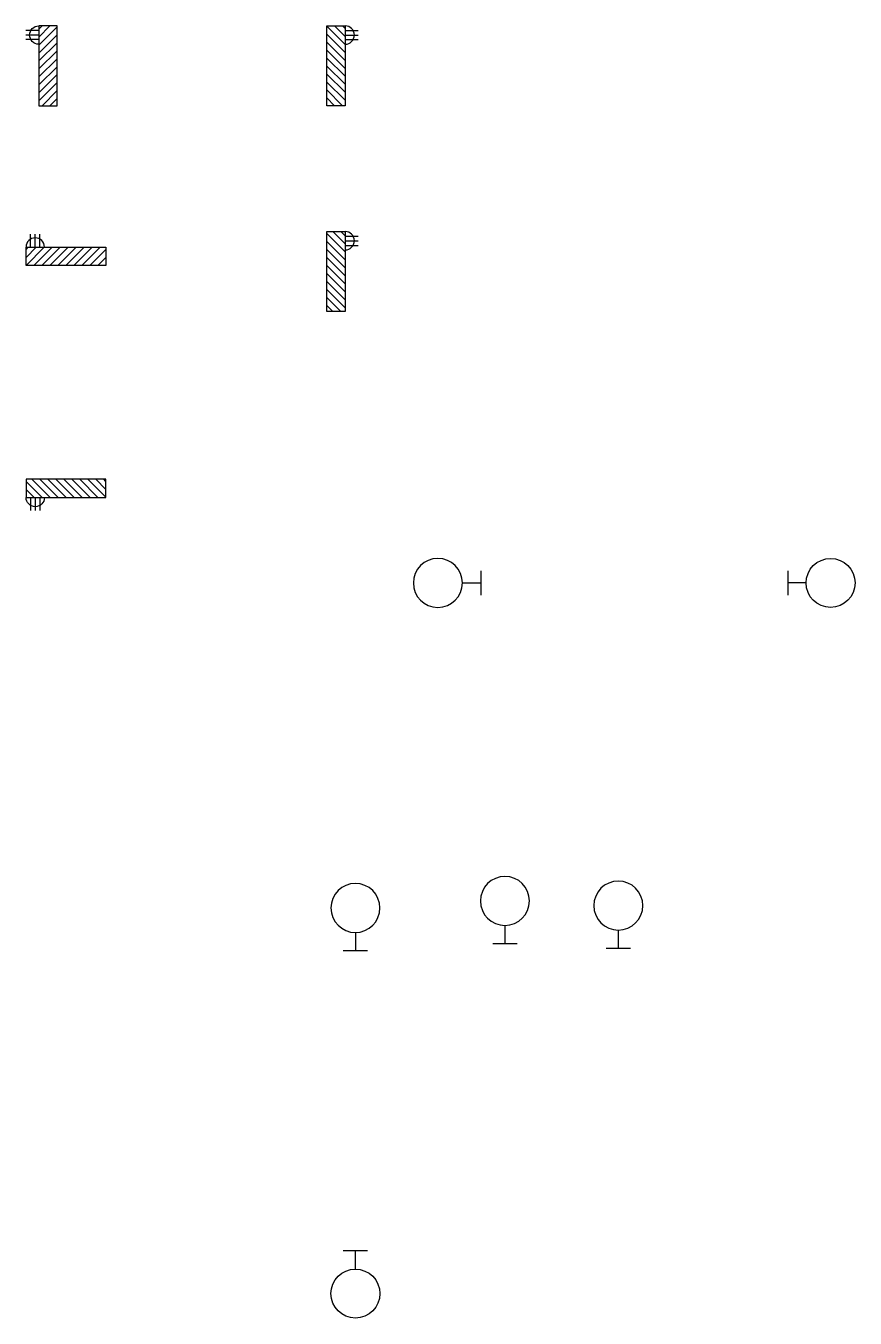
# Model space of a CAD drawing. Header units: inches. Extents: x 61297 to 163996, y 9483 to 32239.
# Drawn here: x 80754.8 to 80890.1, y 10340.4 to 10551.3 of the extents above; entities that cross this region are included whole.
import ezdxf

# ---------------------------------------------------------------- set-up
doc = ezdxf.new("R2010")
doc.units = ezdxf.units.IN
doc.layers.add('Layer1', color=7, linetype='Continuous')
doc.layers.add('Light Fans and Socketst', color=170, linetype='Continuous')

# ---------------------------------------------------------------- blocks, each defined once
blk = doc.blocks.new('Light')
at = {"layer": 'Light Fans and Socketst'}
blk.add_line((0, 2), (0, -2), dxfattribs=at)
blk.add_lwpolyline([(2.99, 0), (1.49, 0), (0, 0)], dxfattribs=at)
blk.add_circle((6.99, 0), 4, dxfattribs=at)
blk = doc.blocks.new('Switchboard')
at = {"layer": 'Layer1'}
h = blk.add_hatch(dxfattribs=at)
h.set_pattern_fill('ANSI31', color=256, scale=0.29)
h.set_pattern_definition([(45, (-3152.2866, -1776.0954), (-0.65106857, 0.65106857), [])])
h.paths.add_polyline_path([(-6.51, 2.98), (-6.51, 0), (6.51, 0), (6.51, 2.98)])
for p, q in [((-5.76, 2.98), (-5.76, 5.1)), ((-5.01, 2.98), (-5.01, 5.1)), ((-4.26, 2.98), (-4.26, 5.1))]:
    blk.add_line(p, q, dxfattribs=at)
blk.add_lwpolyline([(-6.51, 2.98), (6.51, 2.98), (6.51, 0), (-6.51, 0)], close=True, dxfattribs=at)
blk.add_arc((-5.01, 2.98), 1.5, 0, 180, dxfattribs=at)

msp = doc.modelspace()

# ---------------------------------------------------------------- block references
at = {"layer": 'Layer1', "xscale": -1}
for p, rotation in [((80759.918, 10544.757), 90), ((80761.36, 10477.301), 180)]:
    msp.add_blockref('Switchboard', p, dxfattribs=dict(at, rotation=rotation))
at = {"layer": 'Layer1', "rotation": 270}
for p in [(80803.947, 10544.757), (80803.947, 10511.195)]:
    msp.add_blockref('Switchboard', p, dxfattribs=at)
at = {"layer": 'Layer1'}
msp.add_blockref('Switchboard', (80761.36, 10512.196), dxfattribs=at)
at = {"layer": 'Light Fans and Socketst', "xscale": -1}
msp.add_blockref('Light', (80829.046, 10460.376), dxfattribs=at)
at = {"layer": 'Light Fans and Socketst'}
msp.add_blockref('Light', (80879.156, 10460.376), dxfattribs=at)
at = {"layer": 'Light Fans and Socketst', "xscale": -1, "rotation": 270}
for p in [(80808.596, 10400.36), (80833.006, 10401.503), (80851.504, 10400.741)]:
    msp.add_blockref('Light', p, dxfattribs=at)
at = {"layer": 'Light Fans and Socketst', "rotation": 270}
msp.add_blockref('Light', (80808.596, 10351.424), dxfattribs=at)

doc.saveas('drawing.dxf')
